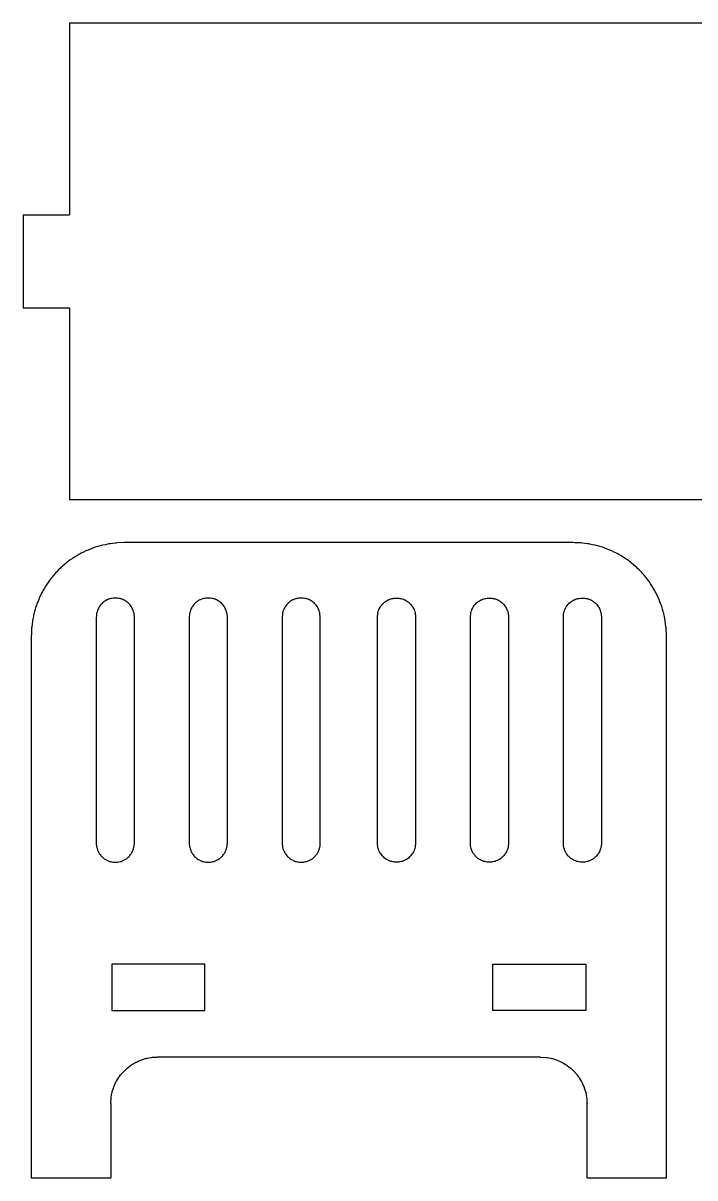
# Model space of a CAD drawing. Header units: centimetres. Extents: x -35.8 to 32.7, y -21 to 21.1.
# Drawn here: x -14.35 to -7.12, y 7.98 to 20.4 of the extents above; entities that cross this region are included whole.
import ezdxf

# ---------------------------------------------------------------- set-up
doc = ezdxf.new("R2010")
doc.units = ezdxf.units.CM
doc.header["$MEASUREMENT"] = 0
doc.layers.add('Capa 1', color=7, linetype='Continuous')

msp = doc.modelspace()

# ---------------------------------------------------------------- linework, layer by layer
at = {"layer": 'Capa 1', "color": 1, "lineweight": 25}
for points in [[(-0.18184, 20.40092), (-0.18184, 20.40092), (-13.84852, 20.40092), (-13.84852, 20.40092)], [(-13.84852, 20.40092), (-13.84852, 20.40092), (-13.84852, 18.3384), (-13.84852, 18.3384)], [(-14.34851, 18.3384), (-14.34851, 18.3384), (-14.34851, 17.33842), (-14.34851, 17.33842)], [(-14.34851, 18.3384), (-14.34851, 18.3384), (-13.84852, 18.3384), (-13.84852, 18.3384)], [(-14.34851, 17.33842), (-14.34851, 17.33842), (-13.84852, 17.33842), (-13.84852, 17.33842)], [(-13.84852, 17.33842), (-13.84852, 17.33842), (-13.84852, 15.2759), (-13.84852, 15.2759)], [(-13.84852, 15.2759), (-13.84852, 15.2759), (-0.18184, 15.2759), (-0.18184, 15.2759)], [(-8.42682, 14.8126), (-8.42682, 14.8126), (-13.26016, 14.8126), (-13.26016, 14.8126)], [(-13.56097, 14.0126), (-13.56097, 14.0126), (-13.56097, 11.57928), (-13.56097, 11.57928)], [(-13.15097, 11.57928), (-13.15097, 11.57928), (-13.15097, 14.0126), (-13.15097, 14.0126)], [(-12.56098, 14.0126), (-12.56098, 14.0126), (-12.56098, 11.57928), (-12.56098, 11.57928)], [(-12.15099, 11.57928), (-12.15099, 11.57928), (-12.15099, 14.0126), (-12.15099, 14.0126)], [(-11.56097, 14.0126), (-11.56097, 14.0126), (-11.56097, 11.57928), (-11.56097, 11.57928)], [(-11.15097, 11.57928), (-11.15097, 11.57928), (-11.15097, 14.0126), (-11.15097, 14.0126)], [(-10.53597, 11.57928), (-10.53597, 11.57928), (-10.53597, 14.0126), (-10.53597, 14.0126)], [(-10.12597, 14.0126), (-10.12597, 14.0126), (-10.12597, 11.57928), (-10.12597, 11.57928)], [(-9.53599, 11.57928), (-9.53599, 11.57928), (-9.53599, 14.0126), (-9.53599, 14.0126)], [(-9.12599, 14.0126), (-9.12599, 14.0126), (-9.12599, 11.57928), (-9.12599, 11.57928)], [(-8.53597, 11.57928), (-8.53597, 11.57928), (-8.53597, 14.0126), (-8.53597, 14.0126)], [(-8.12597, 14.0126), (-8.12597, 14.0126), (-8.12597, 11.57928), (-8.12597, 11.57928)], [(-14.26014, 13.81261), (-14.26014, 13.81261), (-14.26014, 7.97925), (-14.26014, 7.97925)], [(-7.4268, 7.97925), (-7.4268, 7.97925), (-7.4268, 13.81261), (-7.4268, 13.81261)], [(-13.39347, 10.27926), (-13.39347, 10.27926), (-13.39347, 9.77927), (-13.39347, 9.77927)], [(-12.39349, 10.27926), (-12.39349, 10.27926), (-13.39347, 10.27926), (-13.39347, 10.27926)], [(-12.39349, 9.77927), (-12.39349, 9.77927), (-12.39349, 10.27926), (-12.39349, 10.27926)], [(-9.29349, 10.27926), (-9.29349, 10.27926), (-8.29347, 10.27926), (-8.29347, 10.27926)], [(-9.29349, 9.77927), (-9.29349, 9.77927), (-9.29349, 10.27926), (-9.29349, 10.27926)], [(-8.29347, 10.27926), (-8.29347, 10.27926), (-8.29347, 9.77927), (-8.29347, 9.77927)], [(-13.39347, 9.77927), (-13.39347, 9.77927), (-12.39349, 9.77927), (-12.39349, 9.77927)], [(-8.29347, 9.77927), (-8.29347, 9.77927), (-9.29349, 9.77927), (-9.29349, 9.77927)], [(-8.78097, 9.27928), (-8.78097, 9.27928), (-12.90597, 9.27928), (-12.90597, 9.27928)], [(-13.40596, 8.77928), (-13.40596, 8.77928), (-13.40596, 7.97925), (-13.40596, 7.97925)], [(-8.28098, 7.97925), (-8.28098, 7.97925), (-8.28098, 8.77928), (-8.28098, 8.77928)], [(-14.26014, 7.97925), (-14.26014, 7.97925), (-13.40596, 7.97925), (-13.40596, 7.97925)], [(-8.28098, 7.97925), (-8.28098, 7.97925), (-7.4268, 7.97925), (-7.4268, 7.97925)]]:
    msp.add_open_spline(points, degree=3, dxfattribs=at)
for points, knots in [([(-13.26016, 14.8126), (-13.26016, 14.8126), (-13.34271, 14.80917), (-13.34271, 14.80917), (-13.34271, 14.80917), (-13.34271, 14.80917), (-13.42473, 14.79898), (-13.42473, 14.79898), (-13.42473, 14.79898), (-13.42473, 14.79898), (-13.50562, 14.78201), (-13.50562, 14.78201), (-13.50562, 14.78201), (-13.50562, 14.78201), (-13.58485, 14.75841), (-13.58485, 14.75841), (-13.58485, 14.75841), (-13.58485, 14.75841), (-13.66183, 14.72839), (-13.66183, 14.72839), (-13.66183, 14.72839), (-13.66183, 14.72839), (-13.73609, 14.69209), (-13.73609, 14.69209), (-13.73609, 14.69209), (-13.73609, 14.69209), (-13.8071, 14.64975), (-13.8071, 14.64975), (-13.8071, 14.64975), (-13.8071, 14.64975), (-13.87434, 14.60174), (-13.87434, 14.60174), (-13.87434, 14.60174), (-13.87434, 14.60174), (-13.93742, 14.54833), (-13.93742, 14.54833), (-13.93742, 14.54833), (-13.93742, 14.54833), (-13.99587, 14.48987), (-13.99587, 14.48987), (-13.99587, 14.48987), (-13.99587, 14.48987), (-14.04928, 14.4268), (-14.04928, 14.4268), (-14.04928, 14.4268), (-14.04928, 14.4268), (-14.0973, 14.35956), (-14.0973, 14.35956), (-14.0973, 14.35956), (-14.0973, 14.35956), (-14.13959, 14.28854), (-14.13959, 14.28854), (-14.13959, 14.28854), (-14.13959, 14.28854), (-14.1759, 14.21428), (-14.1759, 14.21428), (-14.1759, 14.21428), (-14.1759, 14.21428), (-14.20595, 14.13731), (-14.20595, 14.13731), (-14.20595, 14.13731), (-14.20595, 14.13731), (-14.22955, 14.05807), (-14.22955, 14.05807), (-14.22955, 14.05807), (-14.22955, 14.05807), (-14.24649, 13.97718), (-14.24649, 13.97718), (-14.24649, 13.97718), (-14.24649, 13.97718), (-14.25672, 13.8952), (-14.25672, 13.8952), (-14.25672, 13.8952), (-14.25672, 13.8952), (-14.26014, 13.81261), (-14.26014, 13.81261)], [0, 0, 0, 0, 0.05, 0.05, 0.05, 0.05000001, 0.1, 0.1, 0.1, 0.10000001, 0.15, 0.15, 0.15, 0.15000001, 0.2, 0.2, 0.2, 0.20000001, 0.25, 0.25, 0.25, 0.25000001, 0.3, 0.3, 0.3, 0.30000001, 0.35, 0.35, 0.35, 0.35000001, 0.4, 0.4, 0.4, 0.40000001, 0.45, 0.45, 0.45, 0.45000001, 0.5, 0.5, 0.5, 0.50000001, 0.55, 0.55, 0.55, 0.55000001, 0.6, 0.6, 0.6, 0.60000001, 0.65, 0.65, 0.65, 0.65000001, 0.7, 0.7, 0.7, 0.70000001, 0.75, 0.75, 0.75, 0.75000001, 0.8, 0.8, 0.8, 0.80000001, 0.85, 0.85, 0.85, 0.85000001, 0.9, 0.9, 0.9, 0.90000001, 1, 1, 1, 1]), ([(-7.4268, 13.81261), (-7.4268, 13.81261), (-7.43022, 13.8952), (-7.43022, 13.8952), (-7.43022, 13.8952), (-7.43022, 13.8952), (-7.44045, 13.97718), (-7.44045, 13.97718), (-7.44045, 13.97718), (-7.44045, 13.97718), (-7.45742, 14.05807), (-7.45742, 14.05807), (-7.45742, 14.05807), (-7.45742, 14.05807), (-7.48098, 14.13731), (-7.48098, 14.13731), (-7.48098, 14.13731), (-7.48098, 14.13731), (-7.51104, 14.21428), (-7.51104, 14.21428), (-7.51104, 14.21428), (-7.51104, 14.21428), (-7.54734, 14.28854), (-7.54734, 14.28854), (-7.54734, 14.28854), (-7.54734, 14.28854), (-7.58964, 14.35956), (-7.58964, 14.35956), (-7.58964, 14.35956), (-7.58964, 14.35956), (-7.63765, 14.4268), (-7.63765, 14.4268), (-7.63765, 14.4268), (-7.63765, 14.4268), (-7.69106, 14.48987), (-7.69106, 14.48987), (-7.69106, 14.48987), (-7.69106, 14.48987), (-7.74952, 14.54833), (-7.74952, 14.54833), (-7.74952, 14.54833), (-7.74952, 14.54833), (-7.8126, 14.60174), (-7.8126, 14.60174), (-7.8126, 14.60174), (-7.8126, 14.60174), (-7.87987, 14.64975), (-7.87987, 14.64975), (-7.87987, 14.64975), (-7.87987, 14.64975), (-7.95085, 14.69209), (-7.95085, 14.69209), (-7.95085, 14.69209), (-7.95085, 14.69209), (-8.02511, 14.72839), (-8.02511, 14.72839), (-8.02511, 14.72839), (-8.02511, 14.72839), (-8.10212, 14.75841), (-8.10212, 14.75841), (-8.10212, 14.75841), (-8.10212, 14.75841), (-8.18132, 14.78201), (-8.18132, 14.78201), (-8.18132, 14.78201), (-8.18132, 14.78201), (-8.26221, 14.79898), (-8.26221, 14.79898), (-8.26221, 14.79898), (-8.26221, 14.79898), (-8.34423, 14.80917), (-8.34423, 14.80917), (-8.34423, 14.80917), (-8.34423, 14.80917), (-8.42682, 14.8126), (-8.42682, 14.8126)], [0, 0, 0, 0, 0.05, 0.05, 0.05, 0.05000001, 0.1, 0.1, 0.1, 0.10000001, 0.15, 0.15, 0.15, 0.15000001, 0.2, 0.2, 0.2, 0.20000001, 0.25, 0.25, 0.25, 0.25000001, 0.3, 0.3, 0.3, 0.30000001, 0.35, 0.35, 0.35, 0.35000001, 0.4, 0.4, 0.4, 0.40000001, 0.45, 0.45, 0.45, 0.45000001, 0.5, 0.5, 0.5, 0.50000001, 0.55, 0.55, 0.55, 0.55000001, 0.6, 0.6, 0.6, 0.60000001, 0.65, 0.65, 0.65, 0.65000001, 0.7, 0.7, 0.7, 0.70000001, 0.75, 0.75, 0.75, 0.75000001, 0.8, 0.8, 0.8, 0.80000001, 0.85, 0.85, 0.85, 0.85000001, 0.9, 0.9, 0.9, 0.90000001, 1, 1, 1, 1]), ([(-13.15097, 14.0126), (-13.15097, 14.0126), (-13.15446, 14.05028), (-13.15446, 14.05028), (-13.15446, 14.05028), (-13.15446, 14.05028), (-13.1648, 14.08665), (-13.1648, 14.08665), (-13.1648, 14.08665), (-13.1648, 14.08665), (-13.18166, 14.12052), (-13.18166, 14.12052), (-13.18166, 14.12052), (-13.18166, 14.12052), (-13.20449, 14.15071), (-13.20449, 14.15071), (-13.20449, 14.15071), (-13.20449, 14.15071), (-13.23243, 14.17618), (-13.23243, 14.17618), (-13.23243, 14.17618), (-13.23243, 14.17618), (-13.2646, 14.19612), (-13.2646, 14.19612), (-13.2646, 14.19612), (-13.2646, 14.19612), (-13.29988, 14.20977), (-13.29988, 14.20977), (-13.29988, 14.20977), (-13.29988, 14.20977), (-13.33706, 14.21672), (-13.33706, 14.21672), (-13.33706, 14.21672), (-13.33706, 14.21672), (-13.37488, 14.21672), (-13.37488, 14.21672), (-13.37488, 14.21672), (-13.37488, 14.21672), (-13.41206, 14.20977), (-13.41206, 14.20977), (-13.41206, 14.20977), (-13.41206, 14.20977), (-13.44734, 14.19612), (-13.44734, 14.19612), (-13.44734, 14.19612), (-13.44734, 14.19612), (-13.47951, 14.17618), (-13.47951, 14.17618), (-13.47951, 14.17618), (-13.47951, 14.17618), (-13.50745, 14.15071), (-13.50745, 14.15071), (-13.50745, 14.15071), (-13.50745, 14.15071), (-13.53028, 14.12052), (-13.53028, 14.12052), (-13.53028, 14.12052), (-13.53028, 14.12052), (-13.54714, 14.08665), (-13.54714, 14.08665), (-13.54714, 14.08665), (-13.54714, 14.08665), (-13.55748, 14.05028), (-13.55748, 14.05028), (-13.55748, 14.05028), (-13.55748, 14.05028), (-13.56097, 14.0126), (-13.56097, 14.0126)], [0, 0, 0, 0, 0.05555556, 0.05555556, 0.05555556, 0.05555557, 0.11111111, 0.11111111, 0.11111111, 0.11111112, 0.16666667, 0.16666667, 0.16666667, 0.16666668, 0.22222222, 0.22222222, 0.22222222, 0.22222223, 0.27777778, 0.27777778, 0.27777778, 0.27777779, 0.33333333, 0.33333333, 0.33333333, 0.33333334, 0.38888889, 0.38888889, 0.38888889, 0.3888889, 0.44444444, 0.44444444, 0.44444444, 0.44444445, 0.5, 0.5, 0.5, 0.50000001, 0.55555556, 0.55555556, 0.55555556, 0.55555557, 0.61111111, 0.61111111, 0.61111111, 0.61111112, 0.66666667, 0.66666667, 0.66666667, 0.66666668, 0.72222222, 0.72222222, 0.72222222, 0.72222223, 0.77777778, 0.77777778, 0.77777778, 0.77777779, 0.83333333, 0.83333333, 0.83333333, 0.83333334, 0.88888889, 0.88888889, 0.88888889, 0.8888889, 1, 1, 1, 1]), ([(-12.15099, 14.0126), (-12.15099, 14.0126), (-12.15444, 14.05028), (-12.15444, 14.05028), (-12.15444, 14.05028), (-12.15444, 14.05028), (-12.16482, 14.08665), (-12.16482, 14.08665), (-12.16482, 14.08665), (-12.16482, 14.08665), (-12.18168, 14.12052), (-12.18168, 14.12052), (-12.18168, 14.12052), (-12.18168, 14.12052), (-12.20447, 14.15071), (-12.20447, 14.15071), (-12.20447, 14.15071), (-12.20447, 14.15071), (-12.23244, 14.17618), (-12.23244, 14.17618), (-12.23244, 14.17618), (-12.23244, 14.17618), (-12.26458, 14.19612), (-12.26458, 14.19612), (-12.26458, 14.19612), (-12.26458, 14.19612), (-12.29986, 14.20977), (-12.29986, 14.20977), (-12.29986, 14.20977), (-12.29986, 14.20977), (-12.33704, 14.21672), (-12.33704, 14.21672), (-12.33704, 14.21672), (-12.33704, 14.21672), (-12.37489, 14.21672), (-12.37489, 14.21672), (-12.37489, 14.21672), (-12.37489, 14.21672), (-12.41208, 14.20977), (-12.41208, 14.20977), (-12.41208, 14.20977), (-12.41208, 14.20977), (-12.44736, 14.19612), (-12.44736, 14.19612), (-12.44736, 14.19612), (-12.44736, 14.19612), (-12.47949, 14.17618), (-12.47949, 14.17618), (-12.47949, 14.17618), (-12.47949, 14.17618), (-12.50747, 14.15071), (-12.50747, 14.15071), (-12.50747, 14.15071), (-12.50747, 14.15071), (-12.53026, 14.12052), (-12.53026, 14.12052), (-12.53026, 14.12052), (-12.53026, 14.12052), (-12.54712, 14.08665), (-12.54712, 14.08665), (-12.54712, 14.08665), (-12.54712, 14.08665), (-12.55749, 14.05028), (-12.55749, 14.05028), (-12.55749, 14.05028), (-12.55749, 14.05028), (-12.56098, 14.0126), (-12.56098, 14.0126)], [0, 0, 0, 0, 0.05555556, 0.05555556, 0.05555556, 0.05555557, 0.11111111, 0.11111111, 0.11111111, 0.11111112, 0.16666667, 0.16666667, 0.16666667, 0.16666668, 0.22222222, 0.22222222, 0.22222222, 0.22222223, 0.27777778, 0.27777778, 0.27777778, 0.27777779, 0.33333333, 0.33333333, 0.33333333, 0.33333334, 0.38888889, 0.38888889, 0.38888889, 0.3888889, 0.44444444, 0.44444444, 0.44444444, 0.44444445, 0.5, 0.5, 0.5, 0.50000001, 0.55555556, 0.55555556, 0.55555556, 0.55555557, 0.61111111, 0.61111111, 0.61111111, 0.61111112, 0.66666667, 0.66666667, 0.66666667, 0.66666668, 0.72222222, 0.72222222, 0.72222222, 0.72222223, 0.77777778, 0.77777778, 0.77777778, 0.77777779, 0.83333333, 0.83333333, 0.83333333, 0.83333334, 0.88888889, 0.88888889, 0.88888889, 0.8888889, 1, 1, 1, 1]), ([(-11.15097, 14.0126), (-11.15097, 14.0126), (-11.15446, 14.05028), (-11.15446, 14.05028), (-11.15446, 14.05028), (-11.15446, 14.05028), (-11.16483, 14.08665), (-11.16483, 14.08665), (-11.16483, 14.08665), (-11.16483, 14.08665), (-11.18166, 14.12052), (-11.18166, 14.12052), (-11.18166, 14.12052), (-11.18166, 14.12052), (-11.20448, 14.15071), (-11.20448, 14.15071), (-11.20448, 14.15071), (-11.20448, 14.15071), (-11.23242, 14.17618), (-11.23242, 14.17618), (-11.23242, 14.17618), (-11.23242, 14.17618), (-11.2646, 14.19612), (-11.2646, 14.19612), (-11.2646, 14.19612), (-11.2646, 14.19612), (-11.29987, 14.20977), (-11.29987, 14.20977), (-11.29987, 14.20977), (-11.29987, 14.20977), (-11.33706, 14.21672), (-11.33706, 14.21672), (-11.33706, 14.21672), (-11.33706, 14.21672), (-11.37488, 14.21672), (-11.37488, 14.21672), (-11.37488, 14.21672), (-11.37488, 14.21672), (-11.41206, 14.20977), (-11.41206, 14.20977), (-11.41206, 14.20977), (-11.41206, 14.20977), (-11.44734, 14.19612), (-11.44734, 14.19612), (-11.44734, 14.19612), (-11.44734, 14.19612), (-11.47951, 14.17618), (-11.47951, 14.17618), (-11.47951, 14.17618), (-11.47951, 14.17618), (-11.50748, 14.15071), (-11.50748, 14.15071), (-11.50748, 14.15071), (-11.50748, 14.15071), (-11.53027, 14.12052), (-11.53027, 14.12052), (-11.53027, 14.12052), (-11.53027, 14.12052), (-11.54714, 14.08665), (-11.54714, 14.08665), (-11.54714, 14.08665), (-11.54714, 14.08665), (-11.55747, 14.05028), (-11.55747, 14.05028), (-11.55747, 14.05028), (-11.55747, 14.05028), (-11.56097, 14.0126), (-11.56097, 14.0126)], [0, 0, 0, 0, 0.05555556, 0.05555556, 0.05555556, 0.05555557, 0.11111111, 0.11111111, 0.11111111, 0.11111112, 0.16666667, 0.16666667, 0.16666667, 0.16666668, 0.22222222, 0.22222222, 0.22222222, 0.22222223, 0.27777778, 0.27777778, 0.27777778, 0.27777779, 0.33333333, 0.33333333, 0.33333333, 0.33333334, 0.38888889, 0.38888889, 0.38888889, 0.3888889, 0.44444444, 0.44444444, 0.44444444, 0.44444445, 0.5, 0.5, 0.5, 0.50000001, 0.55555556, 0.55555556, 0.55555556, 0.55555557, 0.61111111, 0.61111111, 0.61111111, 0.61111112, 0.66666667, 0.66666667, 0.66666667, 0.66666668, 0.72222222, 0.72222222, 0.72222222, 0.72222223, 0.77777778, 0.77777778, 0.77777778, 0.77777779, 0.83333333, 0.83333333, 0.83333333, 0.83333334, 0.88888889, 0.88888889, 0.88888889, 0.8888889, 1, 1, 1, 1]), ([(-10.53597, 14.0126), (-10.53597, 14.0126), (-10.53248, 14.05028), (-10.53248, 14.05028), (-10.53248, 14.05028), (-10.53248, 14.05028), (-10.52214, 14.08665), (-10.52214, 14.08665), (-10.52214, 14.08665), (-10.52214, 14.08665), (-10.50528, 14.12052), (-10.50528, 14.12052), (-10.50528, 14.12052), (-10.50528, 14.12052), (-10.48245, 14.15071), (-10.48245, 14.15071), (-10.48245, 14.15071), (-10.48245, 14.15071), (-10.45451, 14.17618), (-10.45451, 14.17618), (-10.45451, 14.17618), (-10.45451, 14.17618), (-10.42234, 14.19612), (-10.42234, 14.19612), (-10.42234, 14.19612), (-10.42234, 14.19612), (-10.38706, 14.20977), (-10.38706, 14.20977), (-10.38706, 14.20977), (-10.38706, 14.20977), (-10.34988, 14.21672), (-10.34988, 14.21672), (-10.34988, 14.21672), (-10.34988, 14.21672), (-10.31206, 14.21672), (-10.31206, 14.21672), (-10.31206, 14.21672), (-10.31206, 14.21672), (-10.27488, 14.20977), (-10.27488, 14.20977), (-10.27488, 14.20977), (-10.27488, 14.20977), (-10.2396, 14.19612), (-10.2396, 14.19612), (-10.2396, 14.19612), (-10.2396, 14.19612), (-10.20743, 14.17618), (-10.20743, 14.17618), (-10.20743, 14.17618), (-10.20743, 14.17618), (-10.17949, 14.15071), (-10.17949, 14.15071), (-10.17949, 14.15071), (-10.17949, 14.15071), (-10.15666, 14.12052), (-10.15666, 14.12052), (-10.15666, 14.12052), (-10.15666, 14.12052), (-10.1398, 14.08665), (-10.1398, 14.08665), (-10.1398, 14.08665), (-10.1398, 14.08665), (-10.12946, 14.05028), (-10.12946, 14.05028), (-10.12946, 14.05028), (-10.12946, 14.05028), (-10.12597, 14.0126), (-10.12597, 14.0126)], [0, 0, 0, 0, 0.05555556, 0.05555556, 0.05555556, 0.05555557, 0.11111111, 0.11111111, 0.11111111, 0.11111112, 0.16666667, 0.16666667, 0.16666667, 0.16666668, 0.22222222, 0.22222222, 0.22222222, 0.22222223, 0.27777778, 0.27777778, 0.27777778, 0.27777779, 0.33333333, 0.33333333, 0.33333333, 0.33333334, 0.38888889, 0.38888889, 0.38888889, 0.3888889, 0.44444444, 0.44444444, 0.44444444, 0.44444445, 0.5, 0.5, 0.5, 0.50000001, 0.55555556, 0.55555556, 0.55555556, 0.55555557, 0.61111111, 0.61111111, 0.61111111, 0.61111112, 0.66666667, 0.66666667, 0.66666667, 0.66666668, 0.72222222, 0.72222222, 0.72222222, 0.72222223, 0.77777778, 0.77777778, 0.77777778, 0.77777779, 0.83333333, 0.83333333, 0.83333333, 0.83333334, 0.88888889, 0.88888889, 0.88888889, 0.8888889, 1, 1, 1, 1]), ([(-9.53599, 14.0126), (-9.53599, 14.0126), (-9.53249, 14.05028), (-9.53249, 14.05028), (-9.53249, 14.05028), (-9.53249, 14.05028), (-9.52212, 14.08665), (-9.52212, 14.08665), (-9.52212, 14.08665), (-9.52212, 14.08665), (-9.50526, 14.12052), (-9.50526, 14.12052), (-9.50526, 14.12052), (-9.50526, 14.12052), (-9.48247, 14.15071), (-9.48247, 14.15071), (-9.48247, 14.15071), (-9.48247, 14.15071), (-9.45449, 14.17618), (-9.45449, 14.17618), (-9.45449, 14.17618), (-9.45449, 14.17618), (-9.42236, 14.19612), (-9.42236, 14.19612), (-9.42236, 14.19612), (-9.42236, 14.19612), (-9.38708, 14.20977), (-9.38708, 14.20977), (-9.38708, 14.20977), (-9.38708, 14.20977), (-9.3499, 14.21672), (-9.3499, 14.21672), (-9.3499, 14.21672), (-9.3499, 14.21672), (-9.31204, 14.21672), (-9.31204, 14.21672), (-9.31204, 14.21672), (-9.31204, 14.21672), (-9.27486, 14.20977), (-9.27486, 14.20977), (-9.27486, 14.20977), (-9.27486, 14.20977), (-9.23958, 14.19612), (-9.23958, 14.19612), (-9.23958, 14.19612), (-9.23958, 14.19612), (-9.20744, 14.17618), (-9.20744, 14.17618), (-9.20744, 14.17618), (-9.20744, 14.17618), (-9.17947, 14.15071), (-9.17947, 14.15071), (-9.17947, 14.15071), (-9.17947, 14.15071), (-9.15668, 14.12052), (-9.15668, 14.12052), (-9.15668, 14.12052), (-9.15668, 14.12052), (-9.13982, 14.08665), (-9.13982, 14.08665), (-9.13982, 14.08665), (-9.13982, 14.08665), (-9.12944, 14.05028), (-9.12944, 14.05028), (-9.12944, 14.05028), (-9.12944, 14.05028), (-9.12599, 14.0126), (-9.12599, 14.0126)], [0, 0, 0, 0, 0.05555556, 0.05555556, 0.05555556, 0.05555557, 0.11111111, 0.11111111, 0.11111111, 0.11111112, 0.16666667, 0.16666667, 0.16666667, 0.16666668, 0.22222222, 0.22222222, 0.22222222, 0.22222223, 0.27777778, 0.27777778, 0.27777778, 0.27777779, 0.33333333, 0.33333333, 0.33333333, 0.33333334, 0.38888889, 0.38888889, 0.38888889, 0.3888889, 0.44444444, 0.44444444, 0.44444444, 0.44444445, 0.5, 0.5, 0.5, 0.50000001, 0.55555556, 0.55555556, 0.55555556, 0.55555557, 0.61111111, 0.61111111, 0.61111111, 0.61111112, 0.66666667, 0.66666667, 0.66666667, 0.66666668, 0.72222222, 0.72222222, 0.72222222, 0.72222223, 0.77777778, 0.77777778, 0.77777778, 0.77777779, 0.83333333, 0.83333333, 0.83333333, 0.83333334, 0.88888889, 0.88888889, 0.88888889, 0.8888889, 1, 1, 1, 1]), ([(-8.53597, 14.0126), (-8.53597, 14.0126), (-8.53247, 14.05028), (-8.53247, 14.05028), (-8.53247, 14.05028), (-8.53247, 14.05028), (-8.52214, 14.08665), (-8.52214, 14.08665), (-8.52214, 14.08665), (-8.52214, 14.08665), (-8.50528, 14.12052), (-8.50528, 14.12052), (-8.50528, 14.12052), (-8.50528, 14.12052), (-8.48245, 14.15071), (-8.48245, 14.15071), (-8.48245, 14.15071), (-8.48245, 14.15071), (-8.45451, 14.17618), (-8.45451, 14.17618), (-8.45451, 14.17618), (-8.45451, 14.17618), (-8.42234, 14.19612), (-8.42234, 14.19612), (-8.42234, 14.19612), (-8.42234, 14.19612), (-8.38706, 14.20977), (-8.38706, 14.20977), (-8.38706, 14.20977), (-8.38706, 14.20977), (-8.34988, 14.21672), (-8.34988, 14.21672), (-8.34988, 14.21672), (-8.34988, 14.21672), (-8.31206, 14.21672), (-8.31206, 14.21672), (-8.31206, 14.21672), (-8.31206, 14.21672), (-8.27488, 14.20977), (-8.27488, 14.20977), (-8.27488, 14.20977), (-8.27488, 14.20977), (-8.2396, 14.19612), (-8.2396, 14.19612), (-8.2396, 14.19612), (-8.2396, 14.19612), (-8.20742, 14.17618), (-8.20742, 14.17618), (-8.20742, 14.17618), (-8.20742, 14.17618), (-8.17948, 14.15071), (-8.17948, 14.15071), (-8.17948, 14.15071), (-8.17948, 14.15071), (-8.15666, 14.12052), (-8.15666, 14.12052), (-8.15666, 14.12052), (-8.15666, 14.12052), (-8.1398, 14.08665), (-8.1398, 14.08665), (-8.1398, 14.08665), (-8.1398, 14.08665), (-8.12946, 14.05028), (-8.12946, 14.05028), (-8.12946, 14.05028), (-8.12946, 14.05028), (-8.12597, 14.0126), (-8.12597, 14.0126)], [0, 0, 0, 0, 0.05555556, 0.05555556, 0.05555556, 0.05555557, 0.11111111, 0.11111111, 0.11111111, 0.11111112, 0.16666667, 0.16666667, 0.16666667, 0.16666668, 0.22222222, 0.22222222, 0.22222222, 0.22222223, 0.27777778, 0.27777778, 0.27777778, 0.27777779, 0.33333333, 0.33333333, 0.33333333, 0.33333334, 0.38888889, 0.38888889, 0.38888889, 0.3888889, 0.44444444, 0.44444444, 0.44444444, 0.44444445, 0.5, 0.5, 0.5, 0.50000001, 0.55555556, 0.55555556, 0.55555556, 0.55555557, 0.61111111, 0.61111111, 0.61111111, 0.61111112, 0.66666667, 0.66666667, 0.66666667, 0.66666668, 0.72222222, 0.72222222, 0.72222222, 0.72222223, 0.77777778, 0.77777778, 0.77777778, 0.77777779, 0.83333333, 0.83333333, 0.83333333, 0.83333334, 0.88888889, 0.88888889, 0.88888889, 0.8888889, 1, 1, 1, 1]), ([(-13.56097, 11.57928), (-13.56097, 11.57928), (-13.55748, 11.5416), (-13.55748, 11.5416), (-13.55748, 11.5416), (-13.55748, 11.5416), (-13.54714, 11.5052), (-13.54714, 11.5052), (-13.54714, 11.5052), (-13.54714, 11.5052), (-13.53028, 11.47133), (-13.53028, 11.47133), (-13.53028, 11.47133), (-13.53028, 11.47133), (-13.50745, 11.44117), (-13.50745, 11.44117), (-13.50745, 11.44117), (-13.50745, 11.44117), (-13.47951, 11.41566), (-13.47951, 11.41566), (-13.47951, 11.41566), (-13.47951, 11.41566), (-13.44734, 11.39577), (-13.44734, 11.39577), (-13.44734, 11.39577), (-13.44734, 11.39577), (-13.41206, 11.38208), (-13.41206, 11.38208), (-13.41206, 11.38208), (-13.41206, 11.38208), (-13.37488, 11.37513), (-13.37488, 11.37513), (-13.37488, 11.37513), (-13.37488, 11.37513), (-13.33706, 11.37513), (-13.33706, 11.37513), (-13.33706, 11.37513), (-13.33706, 11.37513), (-13.29988, 11.38208), (-13.29988, 11.38208), (-13.29988, 11.38208), (-13.29988, 11.38208), (-13.2646, 11.39577), (-13.2646, 11.39577), (-13.2646, 11.39577), (-13.2646, 11.39577), (-13.23243, 11.41566), (-13.23243, 11.41566), (-13.23243, 11.41566), (-13.23243, 11.41566), (-13.20449, 11.44117), (-13.20449, 11.44117), (-13.20449, 11.44117), (-13.20449, 11.44117), (-13.18166, 11.47133), (-13.18166, 11.47133), (-13.18166, 11.47133), (-13.18166, 11.47133), (-13.1648, 11.5052), (-13.1648, 11.5052), (-13.1648, 11.5052), (-13.1648, 11.5052), (-13.15446, 11.5416), (-13.15446, 11.5416), (-13.15446, 11.5416), (-13.15446, 11.5416), (-13.15097, 11.57928), (-13.15097, 11.57928)], [0, 0, 0, 0, 0.05555556, 0.05555556, 0.05555556, 0.05555557, 0.11111111, 0.11111111, 0.11111111, 0.11111112, 0.16666667, 0.16666667, 0.16666667, 0.16666668, 0.22222222, 0.22222222, 0.22222222, 0.22222223, 0.27777778, 0.27777778, 0.27777778, 0.27777779, 0.33333333, 0.33333333, 0.33333333, 0.33333334, 0.38888889, 0.38888889, 0.38888889, 0.3888889, 0.44444444, 0.44444444, 0.44444444, 0.44444445, 0.5, 0.5, 0.5, 0.50000001, 0.55555556, 0.55555556, 0.55555556, 0.55555557, 0.61111111, 0.61111111, 0.61111111, 0.61111112, 0.66666667, 0.66666667, 0.66666667, 0.66666668, 0.72222222, 0.72222222, 0.72222222, 0.72222223, 0.77777778, 0.77777778, 0.77777778, 0.77777779, 0.83333333, 0.83333333, 0.83333333, 0.83333334, 0.88888889, 0.88888889, 0.88888889, 0.8888889, 1, 1, 1, 1]), ([(-12.56098, 11.57928), (-12.56098, 11.57928), (-12.55749, 11.5416), (-12.55749, 11.5416), (-12.55749, 11.5416), (-12.55749, 11.5416), (-12.54712, 11.5052), (-12.54712, 11.5052), (-12.54712, 11.5052), (-12.54712, 11.5052), (-12.53026, 11.47133), (-12.53026, 11.47133), (-12.53026, 11.47133), (-12.53026, 11.47133), (-12.50747, 11.44117), (-12.50747, 11.44117), (-12.50747, 11.44117), (-12.50747, 11.44117), (-12.47949, 11.41566), (-12.47949, 11.41566), (-12.47949, 11.41566), (-12.47949, 11.41566), (-12.44736, 11.39577), (-12.44736, 11.39577), (-12.44736, 11.39577), (-12.44736, 11.39577), (-12.41208, 11.38208), (-12.41208, 11.38208), (-12.41208, 11.38208), (-12.41208, 11.38208), (-12.37489, 11.37513), (-12.37489, 11.37513), (-12.37489, 11.37513), (-12.37489, 11.37513), (-12.33704, 11.37513), (-12.33704, 11.37513), (-12.33704, 11.37513), (-12.33704, 11.37513), (-12.29986, 11.38208), (-12.29986, 11.38208), (-12.29986, 11.38208), (-12.29986, 11.38208), (-12.26458, 11.39577), (-12.26458, 11.39577), (-12.26458, 11.39577), (-12.26458, 11.39577), (-12.23244, 11.41566), (-12.23244, 11.41566), (-12.23244, 11.41566), (-12.23244, 11.41566), (-12.20447, 11.44117), (-12.20447, 11.44117), (-12.20447, 11.44117), (-12.20447, 11.44117), (-12.18168, 11.47133), (-12.18168, 11.47133), (-12.18168, 11.47133), (-12.18168, 11.47133), (-12.16482, 11.5052), (-12.16482, 11.5052), (-12.16482, 11.5052), (-12.16482, 11.5052), (-12.15444, 11.5416), (-12.15444, 11.5416), (-12.15444, 11.5416), (-12.15444, 11.5416), (-12.15099, 11.57928), (-12.15099, 11.57928)], [0, 0, 0, 0, 0.05555556, 0.05555556, 0.05555556, 0.05555557, 0.11111111, 0.11111111, 0.11111111, 0.11111112, 0.16666667, 0.16666667, 0.16666667, 0.16666668, 0.22222222, 0.22222222, 0.22222222, 0.22222223, 0.27777778, 0.27777778, 0.27777778, 0.27777779, 0.33333333, 0.33333333, 0.33333333, 0.33333334, 0.38888889, 0.38888889, 0.38888889, 0.3888889, 0.44444444, 0.44444444, 0.44444444, 0.44444445, 0.5, 0.5, 0.5, 0.50000001, 0.55555556, 0.55555556, 0.55555556, 0.55555557, 0.61111111, 0.61111111, 0.61111111, 0.61111112, 0.66666667, 0.66666667, 0.66666667, 0.66666668, 0.72222222, 0.72222222, 0.72222222, 0.72222223, 0.77777778, 0.77777778, 0.77777778, 0.77777779, 0.83333333, 0.83333333, 0.83333333, 0.83333334, 0.88888889, 0.88888889, 0.88888889, 0.8888889, 1, 1, 1, 1]), ([(-11.56097, 11.57928), (-11.56097, 11.57928), (-11.55747, 11.5416), (-11.55747, 11.5416), (-11.55747, 11.5416), (-11.55747, 11.5416), (-11.54714, 11.5052), (-11.54714, 11.5052), (-11.54714, 11.5052), (-11.54714, 11.5052), (-11.53027, 11.47133), (-11.53027, 11.47133), (-11.53027, 11.47133), (-11.53027, 11.47133), (-11.50748, 11.44117), (-11.50748, 11.44117), (-11.50748, 11.44117), (-11.50748, 11.44117), (-11.47951, 11.41566), (-11.47951, 11.41566), (-11.47951, 11.41566), (-11.47951, 11.41566), (-11.44734, 11.39577), (-11.44734, 11.39577), (-11.44734, 11.39577), (-11.44734, 11.39577), (-11.41206, 11.38208), (-11.41206, 11.38208), (-11.41206, 11.38208), (-11.41206, 11.38208), (-11.37488, 11.37513), (-11.37488, 11.37513), (-11.37488, 11.37513), (-11.37488, 11.37513), (-11.33706, 11.37513), (-11.33706, 11.37513), (-11.33706, 11.37513), (-11.33706, 11.37513), (-11.29987, 11.38208), (-11.29987, 11.38208), (-11.29987, 11.38208), (-11.29987, 11.38208), (-11.2646, 11.39577), (-11.2646, 11.39577), (-11.2646, 11.39577), (-11.2646, 11.39577), (-11.23242, 11.41566), (-11.23242, 11.41566), (-11.23242, 11.41566), (-11.23242, 11.41566), (-11.20448, 11.44117), (-11.20448, 11.44117), (-11.20448, 11.44117), (-11.20448, 11.44117), (-11.18166, 11.47133), (-11.18166, 11.47133), (-11.18166, 11.47133), (-11.18166, 11.47133), (-11.16483, 11.5052), (-11.16483, 11.5052), (-11.16483, 11.5052), (-11.16483, 11.5052), (-11.15446, 11.5416), (-11.15446, 11.5416), (-11.15446, 11.5416), (-11.15446, 11.5416), (-11.15097, 11.57928), (-11.15097, 11.57928)], [0, 0, 0, 0, 0.05555556, 0.05555556, 0.05555556, 0.05555557, 0.11111111, 0.11111111, 0.11111111, 0.11111112, 0.16666667, 0.16666667, 0.16666667, 0.16666668, 0.22222222, 0.22222222, 0.22222222, 0.22222223, 0.27777778, 0.27777778, 0.27777778, 0.27777779, 0.33333333, 0.33333333, 0.33333333, 0.33333334, 0.38888889, 0.38888889, 0.38888889, 0.3888889, 0.44444444, 0.44444444, 0.44444444, 0.44444445, 0.5, 0.5, 0.5, 0.50000001, 0.55555556, 0.55555556, 0.55555556, 0.55555557, 0.61111111, 0.61111111, 0.61111111, 0.61111112, 0.66666667, 0.66666667, 0.66666667, 0.66666668, 0.72222222, 0.72222222, 0.72222222, 0.72222223, 0.77777778, 0.77777778, 0.77777778, 0.77777779, 0.83333333, 0.83333333, 0.83333333, 0.83333334, 0.88888889, 0.88888889, 0.88888889, 0.8888889, 1, 1, 1, 1]), ([(-10.12597, 11.57928), (-10.12597, 11.57928), (-10.12946, 11.5416), (-10.12946, 11.5416), (-10.12946, 11.5416), (-10.12946, 11.5416), (-10.1398, 11.5052), (-10.1398, 11.5052), (-10.1398, 11.5052), (-10.1398, 11.5052), (-10.15666, 11.47133), (-10.15666, 11.47133), (-10.15666, 11.47133), (-10.15666, 11.47133), (-10.17949, 11.44117), (-10.17949, 11.44117), (-10.17949, 11.44117), (-10.17949, 11.44117), (-10.20743, 11.41566), (-10.20743, 11.41566), (-10.20743, 11.41566), (-10.20743, 11.41566), (-10.2396, 11.39577), (-10.2396, 11.39577), (-10.2396, 11.39577), (-10.2396, 11.39577), (-10.27488, 11.38208), (-10.27488, 11.38208), (-10.27488, 11.38208), (-10.27488, 11.38208), (-10.31206, 11.37513), (-10.31206, 11.37513), (-10.31206, 11.37513), (-10.31206, 11.37513), (-10.34988, 11.37513), (-10.34988, 11.37513), (-10.34988, 11.37513), (-10.34988, 11.37513), (-10.38706, 11.38208), (-10.38706, 11.38208), (-10.38706, 11.38208), (-10.38706, 11.38208), (-10.42234, 11.39577), (-10.42234, 11.39577), (-10.42234, 11.39577), (-10.42234, 11.39577), (-10.45451, 11.41566), (-10.45451, 11.41566), (-10.45451, 11.41566), (-10.45451, 11.41566), (-10.48245, 11.44117), (-10.48245, 11.44117), (-10.48245, 11.44117), (-10.48245, 11.44117), (-10.50528, 11.47133), (-10.50528, 11.47133), (-10.50528, 11.47133), (-10.50528, 11.47133), (-10.52214, 11.5052), (-10.52214, 11.5052), (-10.52214, 11.5052), (-10.52214, 11.5052), (-10.53248, 11.5416), (-10.53248, 11.5416), (-10.53248, 11.5416), (-10.53248, 11.5416), (-10.53597, 11.57928), (-10.53597, 11.57928)], [0, 0, 0, 0, 0.05555556, 0.05555556, 0.05555556, 0.05555557, 0.11111111, 0.11111111, 0.11111111, 0.11111112, 0.16666667, 0.16666667, 0.16666667, 0.16666668, 0.22222222, 0.22222222, 0.22222222, 0.22222223, 0.27777778, 0.27777778, 0.27777778, 0.27777779, 0.33333333, 0.33333333, 0.33333333, 0.33333334, 0.38888889, 0.38888889, 0.38888889, 0.3888889, 0.44444444, 0.44444444, 0.44444444, 0.44444445, 0.5, 0.5, 0.5, 0.50000001, 0.55555556, 0.55555556, 0.55555556, 0.55555557, 0.61111111, 0.61111111, 0.61111111, 0.61111112, 0.66666667, 0.66666667, 0.66666667, 0.66666668, 0.72222222, 0.72222222, 0.72222222, 0.72222223, 0.77777778, 0.77777778, 0.77777778, 0.77777779, 0.83333333, 0.83333333, 0.83333333, 0.83333334, 0.88888889, 0.88888889, 0.88888889, 0.8888889, 1, 1, 1, 1]), ([(-9.12599, 11.57928), (-9.12599, 11.57928), (-9.12944, 11.5416), (-9.12944, 11.5416), (-9.12944, 11.5416), (-9.12944, 11.5416), (-9.13982, 11.5052), (-9.13982, 11.5052), (-9.13982, 11.5052), (-9.13982, 11.5052), (-9.15668, 11.47133), (-9.15668, 11.47133), (-9.15668, 11.47133), (-9.15668, 11.47133), (-9.17947, 11.44117), (-9.17947, 11.44117), (-9.17947, 11.44117), (-9.17947, 11.44117), (-9.20744, 11.41566), (-9.20744, 11.41566), (-9.20744, 11.41566), (-9.20744, 11.41566), (-9.23958, 11.39577), (-9.23958, 11.39577), (-9.23958, 11.39577), (-9.23958, 11.39577), (-9.27486, 11.38208), (-9.27486, 11.38208), (-9.27486, 11.38208), (-9.27486, 11.38208), (-9.31204, 11.37513), (-9.31204, 11.37513), (-9.31204, 11.37513), (-9.31204, 11.37513), (-9.3499, 11.37513), (-9.3499, 11.37513), (-9.3499, 11.37513), (-9.3499, 11.37513), (-9.38708, 11.38208), (-9.38708, 11.38208), (-9.38708, 11.38208), (-9.38708, 11.38208), (-9.42236, 11.39577), (-9.42236, 11.39577), (-9.42236, 11.39577), (-9.42236, 11.39577), (-9.45449, 11.41566), (-9.45449, 11.41566), (-9.45449, 11.41566), (-9.45449, 11.41566), (-9.48247, 11.44117), (-9.48247, 11.44117), (-9.48247, 11.44117), (-9.48247, 11.44117), (-9.50526, 11.47133), (-9.50526, 11.47133), (-9.50526, 11.47133), (-9.50526, 11.47133), (-9.52212, 11.5052), (-9.52212, 11.5052), (-9.52212, 11.5052), (-9.52212, 11.5052), (-9.53249, 11.5416), (-9.53249, 11.5416), (-9.53249, 11.5416), (-9.53249, 11.5416), (-9.53599, 11.57928), (-9.53599, 11.57928)], [0, 0, 0, 0, 0.05555556, 0.05555556, 0.05555556, 0.05555557, 0.11111111, 0.11111111, 0.11111111, 0.11111112, 0.16666667, 0.16666667, 0.16666667, 0.16666668, 0.22222222, 0.22222222, 0.22222222, 0.22222223, 0.27777778, 0.27777778, 0.27777778, 0.27777779, 0.33333333, 0.33333333, 0.33333333, 0.33333334, 0.38888889, 0.38888889, 0.38888889, 0.3888889, 0.44444444, 0.44444444, 0.44444444, 0.44444445, 0.5, 0.5, 0.5, 0.50000001, 0.55555556, 0.55555556, 0.55555556, 0.55555557, 0.61111111, 0.61111111, 0.61111111, 0.61111112, 0.66666667, 0.66666667, 0.66666667, 0.66666668, 0.72222222, 0.72222222, 0.72222222, 0.72222223, 0.77777778, 0.77777778, 0.77777778, 0.77777779, 0.83333333, 0.83333333, 0.83333333, 0.83333334, 0.88888889, 0.88888889, 0.88888889, 0.8888889, 1, 1, 1, 1]), ([(-8.12597, 11.57928), (-8.12597, 11.57928), (-8.12946, 11.5416), (-8.12946, 11.5416), (-8.12946, 11.5416), (-8.12946, 11.5416), (-8.1398, 11.5052), (-8.1398, 11.5052), (-8.1398, 11.5052), (-8.1398, 11.5052), (-8.15666, 11.47133), (-8.15666, 11.47133), (-8.15666, 11.47133), (-8.15666, 11.47133), (-8.17948, 11.44117), (-8.17948, 11.44117), (-8.17948, 11.44117), (-8.17948, 11.44117), (-8.20742, 11.41566), (-8.20742, 11.41566), (-8.20742, 11.41566), (-8.20742, 11.41566), (-8.2396, 11.39577), (-8.2396, 11.39577), (-8.2396, 11.39577), (-8.2396, 11.39577), (-8.27488, 11.38208), (-8.27488, 11.38208), (-8.27488, 11.38208), (-8.27488, 11.38208), (-8.31206, 11.37513), (-8.31206, 11.37513), (-8.31206, 11.37513), (-8.31206, 11.37513), (-8.34988, 11.37513), (-8.34988, 11.37513), (-8.34988, 11.37513), (-8.34988, 11.37513), (-8.38706, 11.38208), (-8.38706, 11.38208), (-8.38706, 11.38208), (-8.38706, 11.38208), (-8.42234, 11.39577), (-8.42234, 11.39577), (-8.42234, 11.39577), (-8.42234, 11.39577), (-8.45451, 11.41566), (-8.45451, 11.41566), (-8.45451, 11.41566), (-8.45451, 11.41566), (-8.48245, 11.44117), (-8.48245, 11.44117), (-8.48245, 11.44117), (-8.48245, 11.44117), (-8.50528, 11.47133), (-8.50528, 11.47133), (-8.50528, 11.47133), (-8.50528, 11.47133), (-8.52214, 11.5052), (-8.52214, 11.5052), (-8.52214, 11.5052), (-8.52214, 11.5052), (-8.53247, 11.5416), (-8.53247, 11.5416), (-8.53247, 11.5416), (-8.53247, 11.5416), (-8.53597, 11.57928), (-8.53597, 11.57928)], [0, 0, 0, 0, 0.05555556, 0.05555556, 0.05555556, 0.05555557, 0.11111111, 0.11111111, 0.11111111, 0.11111112, 0.16666667, 0.16666667, 0.16666667, 0.16666668, 0.22222222, 0.22222222, 0.22222222, 0.22222223, 0.27777778, 0.27777778, 0.27777778, 0.27777779, 0.33333333, 0.33333333, 0.33333333, 0.33333334, 0.38888889, 0.38888889, 0.38888889, 0.3888889, 0.44444444, 0.44444444, 0.44444444, 0.44444445, 0.5, 0.5, 0.5, 0.50000001, 0.55555556, 0.55555556, 0.55555556, 0.55555557, 0.61111111, 0.61111111, 0.61111111, 0.61111112, 0.66666667, 0.66666667, 0.66666667, 0.66666668, 0.72222222, 0.72222222, 0.72222222, 0.72222223, 0.77777778, 0.77777778, 0.77777778, 0.77777779, 0.83333333, 0.83333333, 0.83333333, 0.83333334, 0.88888889, 0.88888889, 0.88888889, 0.8888889, 1, 1, 1, 1]), ([(-13.40596, 8.77928), (-13.40596, 8.77928), (-13.40232, 8.83954), (-13.40232, 8.83954), (-13.40232, 8.83954), (-13.40232, 8.83954), (-13.39146, 8.89891), (-13.39146, 8.89891), (-13.39146, 8.89891), (-13.39146, 8.89891), (-13.37347, 8.95656), (-13.37347, 8.95656), (-13.37347, 8.95656), (-13.37347, 8.95656), (-13.3487, 9.01162), (-13.3487, 9.01162), (-13.3487, 9.01162), (-13.3487, 9.01162), (-13.31745, 9.06331), (-13.31745, 9.06331), (-13.31745, 9.06331), (-13.31745, 9.06331), (-13.28023, 9.11082), (-13.28023, 9.11082), (-13.28023, 9.11082), (-13.28023, 9.11082), (-13.23754, 9.15351), (-13.23754, 9.15351), (-13.23754, 9.15351), (-13.23754, 9.15351), (-13.18999, 9.19076), (-13.18999, 9.19076), (-13.18999, 9.19076), (-13.18999, 9.19076), (-13.13834, 9.22199), (-13.13834, 9.22199), (-13.13834, 9.22199), (-13.13834, 9.22199), (-13.08327, 9.24679), (-13.08327, 9.24679), (-13.08327, 9.24679), (-13.08327, 9.24679), (-13.02563, 9.26474), (-13.02563, 9.26474), (-13.02563, 9.26474), (-13.02563, 9.26474), (-12.96626, 9.27561), (-12.96626, 9.27561), (-12.96626, 9.27561), (-12.96626, 9.27561), (-12.90597, 9.27928), (-12.90597, 9.27928)], [0, 0, 0, 0, 0.07142857, 0.07142857, 0.07142857, 0.07142858, 0.14285714, 0.14285714, 0.14285714, 0.14285715, 0.21428571, 0.21428571, 0.21428571, 0.21428572, 0.28571429, 0.28571429, 0.28571429, 0.2857143, 0.35714286, 0.35714286, 0.35714286, 0.35714287, 0.42857143, 0.42857143, 0.42857143, 0.42857144, 0.5, 0.5, 0.5, 0.50000001, 0.57142857, 0.57142857, 0.57142857, 0.57142858, 0.64285714, 0.64285714, 0.64285714, 0.64285715, 0.71428571, 0.71428571, 0.71428571, 0.71428572, 0.78571429, 0.78571429, 0.78571429, 0.7857143, 0.85714286, 0.85714286, 0.85714286, 0.85714287, 1, 1, 1, 1]), ([(-8.78097, 9.27928), (-8.78097, 9.27928), (-8.72072, 9.27561), (-8.72072, 9.27561), (-8.72072, 9.27561), (-8.72072, 9.27561), (-8.66131, 9.26474), (-8.66131, 9.26474), (-8.66131, 9.26474), (-8.66131, 9.26474), (-8.60366, 9.24679), (-8.60366, 9.24679), (-8.60366, 9.24679), (-8.60366, 9.24679), (-8.5486, 9.22199), (-8.5486, 9.22199), (-8.5486, 9.22199), (-8.5486, 9.22199), (-8.49695, 9.19076), (-8.49695, 9.19076), (-8.49695, 9.19076), (-8.49695, 9.19076), (-8.4494, 9.15351), (-8.4494, 9.15351), (-8.4494, 9.15351), (-8.4494, 9.15351), (-8.40671, 9.11082), (-8.40671, 9.11082), (-8.40671, 9.11082), (-8.40671, 9.11082), (-8.36949, 9.06331), (-8.36949, 9.06331), (-8.36949, 9.06331), (-8.36949, 9.06331), (-8.33823, 9.01162), (-8.33823, 9.01162), (-8.33823, 9.01162), (-8.33823, 9.01162), (-8.31347, 8.95656), (-8.31347, 8.95656), (-8.31347, 8.95656), (-8.31347, 8.95656), (-8.29551, 8.89891), (-8.29551, 8.89891), (-8.29551, 8.89891), (-8.29551, 8.89891), (-8.28461, 8.83954), (-8.28461, 8.83954), (-8.28461, 8.83954), (-8.28461, 8.83954), (-8.28098, 8.77928), (-8.28098, 8.77928)], [0, 0, 0, 0, 0.07142857, 0.07142857, 0.07142857, 0.07142858, 0.14285714, 0.14285714, 0.14285714, 0.14285715, 0.21428571, 0.21428571, 0.21428571, 0.21428572, 0.28571429, 0.28571429, 0.28571429, 0.2857143, 0.35714286, 0.35714286, 0.35714286, 0.35714287, 0.42857143, 0.42857143, 0.42857143, 0.42857144, 0.5, 0.5, 0.5, 0.50000001, 0.57142857, 0.57142857, 0.57142857, 0.57142858, 0.64285714, 0.64285714, 0.64285714, 0.64285715, 0.71428571, 0.71428571, 0.71428571, 0.71428572, 0.78571429, 0.78571429, 0.78571429, 0.7857143, 0.85714286, 0.85714286, 0.85714286, 0.85714287, 1, 1, 1, 1])]:
    msp.add_open_spline(points, degree=3, knots=knots, dxfattribs=at)

doc.saveas('drawing.dxf')
